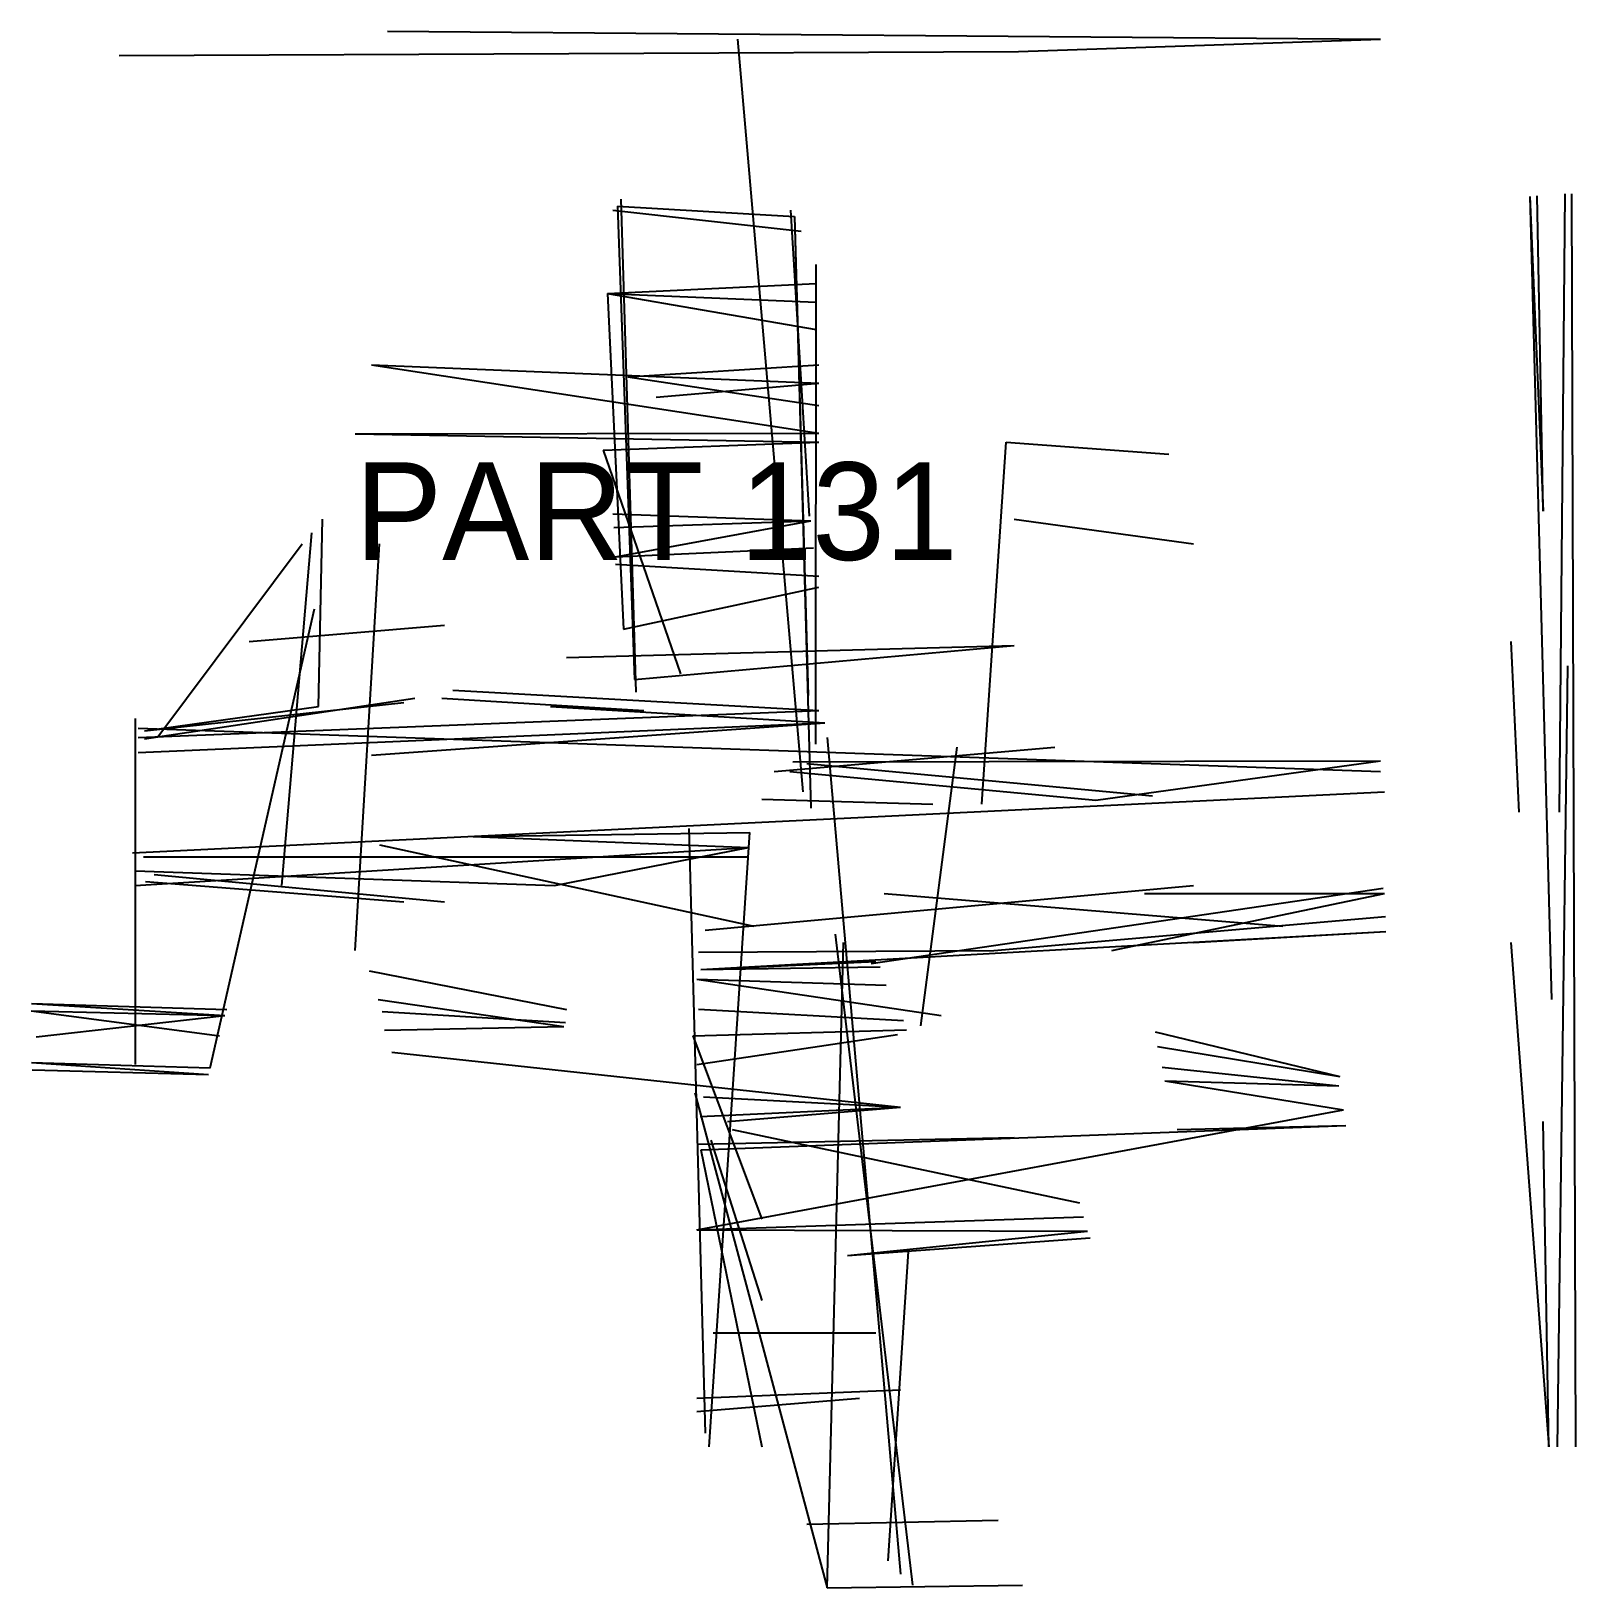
# Model space of a CAD drawing. Header units: millimetres. Extents: x 90 to 280, y 109 to 300.
import ezdxf

# ---------------------------------------------------------------- set-up
doc = ezdxf.new("R2010")
doc.units = ezdxf.units.MM
doc.layers.add('ANNOTATIONS', color=3, linetype='Continuous')
doc.layers.add('GEOMETRY', color=7, linetype='Continuous')

msp = doc.modelspace()

# ---------------------------------------------------------------- linework, layer by layer
at = {"layer": 'GEOMETRY'}
for p, q in [((134, 300), (256, 299)), ((177, 299), (185, 206.5)), ((211.5, 297.5), (256, 299)), ((101, 297), (211.5, 297.5)), ((274.33, 279.67), (277, 181)), ((274.33, 279.67), (276, 241)), ((276, 241), (275.25, 279.75)), ((278, 204), (278.67, 280)), ((280, 126), (279.5, 280)), ((161.67, 278), (184.8, 275.4)), ((162.25, 278.5), (164.33, 220.33)), ((162.25, 278.5), (184, 277.2)), ((162.67, 279.33), (164.5, 218.75)), ((183.5, 278), (185.8, 240.4)), ((184, 277.2), (186, 204.5)), ((184, 277.2), (185.67, 218.33)), ((186.62, 212.38), (186.67, 271.33)), ((161, 267.75), (186.67, 269)), ((161, 267.75), (186.67, 266.67)), ((161, 267.75), (186.67, 263.33)), ((161, 267.75), (163, 226.5)), ((132, 259), (187, 250.6)), ((132, 259), (187, 256.75)), ((163.5, 257.5), (187, 259)), ((163.5, 257.5), (187, 254)), ((167, 255), (187, 256.75)), ((130, 250.5), (187, 250.6)), ((130, 250.5), (187, 249.5)), ((160.5, 248.5), (187, 249.5)), ((207, 205), (210, 249.5)), ((210, 249.5), (230, 248)), ((160.5, 248.5), (170, 221)), ((125.5, 217), (126, 240)), ((161.67, 240.67), (186, 239.83)), ((161.8, 239), (186, 239.83)), ((162, 235.4), (186, 239.83)), ((211, 240), (233, 237)), ((121, 195), (124.67, 238.33)), ((105.75, 213.25), (123.5, 237)), ((130, 187), (133, 237)), ((162, 235.4), (186.33, 236.5)), ((162, 234.5), (187, 233)), ((163, 226.5), (187, 231.67)), ((112.2, 172.6), (125, 229)), ((117, 225), (141, 227)), ((156, 223), (211, 224.5)), ((164.33, 220.33), (211, 224.5)), ((272, 225), (273, 204)), ((277.75, 126), (279, 222)), ((142, 219), (187, 216.5)), ((103.33, 213.17), (187, 216.5)), ((104.14, 213), (137.33, 218)), ((104.14, 214), (136, 217.5)), ((104.14, 214), (125.5, 217)), ((140.67, 218), (165.5, 216.5)), ((154, 217), (187.71, 215)), ((103, 215.5), (103, 173)), ((103.33, 211.33), (187.71, 215)), ((103.33, 214.33), (256, 209)), ((132, 211), (187.71, 215)), ((188, 213.17), (197, 110.33)), ((181.5, 209), (216, 212)), ((199.5, 177.75), (204, 212)), ((183.43, 209), (221, 205.5)), ((183.8, 210.2), (256, 210.33)), ((185.5, 210), (228, 206)), ((221, 205.5), (256, 210.33)), ((102.67, 199), (256.5, 206.5)), ((180, 205.6), (201, 205)), ((144.5, 201), (178.5, 201.5)), ((144.5, 201), (178.33, 199.67)), ((171, 202), (173, 127.67)), ((173.5, 126), (178.5, 201.5)), ((103, 195), (178.33, 199.67)), ((133, 200), (179, 190)), ((154.5, 195), (178.33, 199.67)), ((104, 198.5), (178.25, 198.5)), ((103, 196.8), (154.5, 195)), ((104.25, 195.5), (136, 193)), ((105.33, 196.33), (141, 193)), ((173, 189.5), (233, 195)), ((193.4, 185.4), (256.33, 194.67)), ((195, 194), (244, 190)), ((223, 187), (256.5, 194)), ((227, 194), (256.5, 194)), ((208.5, 187), (256.6, 191.2)), ((172.5, 184.67), (256.67, 189.33)), ((188, 108.67), (190, 188)), ((189, 189), (198.5, 109)), ((233, 188), (256.67, 189.33)), ((272, 188), (276.67, 126)), ((172.2, 186.8), (208.5, 187)), ((172.5, 184.67), (194, 185.67)), ((131.75, 184.5), (156, 179.75)), ((172.5, 184.67), (194.5, 185)), ((172, 183.5), (202, 179)), ((172, 183.5), (195.25, 182.75)), ((90.25, 180.5), (114, 179)), ((90.25, 180.5), (114.25, 179.75)), ((132.83, 181), (155.67, 177.67)), ((90.2, 179.6), (113.33, 176.5)), ((90.2, 179.6), (114, 179)), ((90.8, 176.4), (114, 179)), ((133.33, 179.5), (155.86, 178.14)), ((172.2, 179.8), (197.4, 178.4)), ((133.6, 177.2), (155.67, 177.67)), ((171.5, 176.5), (197.75, 177.25)), ((171.5, 176.5), (180, 154)), ((172, 173), (196.67, 176.67)), ((228.33, 177), (251, 171.5)), ((134.5, 174.5), (197, 167.75)), ((228.6, 175.2), (251, 171.5)), ((90.25, 173.25), (112.2, 172.6)), ((90.25, 173.25), (112, 171.75)), ((90.33, 172.33), (112, 171.75)), ((229.17, 172.67), (250.88, 170.38)), ((229.5, 171), (251.43, 167.43)), ((229.5, 171), (250.88, 170.38)), ((171.75, 169.5), (188, 108.67)), ((172.8, 169), (197, 167.75)), ((172, 152.67), (251.43, 167.43)), ((172.4, 166.6), (197, 167.75)), ((175.75, 166), (197, 167.75)), ((172.5, 162.5), (251.75, 165.5)), ((176.33, 165), (219, 156)), ((231, 165), (251.75, 165.5)), ((276.67, 126), (276, 166)), ((172.2, 163.2), (211, 164)), ((173.71, 163.71), (180, 144)), ((172.5, 162.5), (180, 126)), ((172, 152.67), (219.5, 154.25)), ((172, 152.67), (220, 152.5)), ((190.5, 149.5), (220, 152.5)), ((190.5, 149.5), (220.33, 151.67)), ((195.5, 112), (198, 150)), ((174, 140), (194, 140)), ((172, 132), (197, 133)), ((172, 130.33), (192, 132)), ((185.5, 116.5), (209, 117)), ((188, 108.67), (212, 109))]:
    msp.add_line(p, q, dxfattribs=at)

# ---------------------------------------------------------------- texts
at = {"layer": 'ANNOTATIONS'}
msp.add_text('PART 131', height=12, dxfattribs=at).set_placement((130, 235))

doc.saveas('drawing.dxf')
